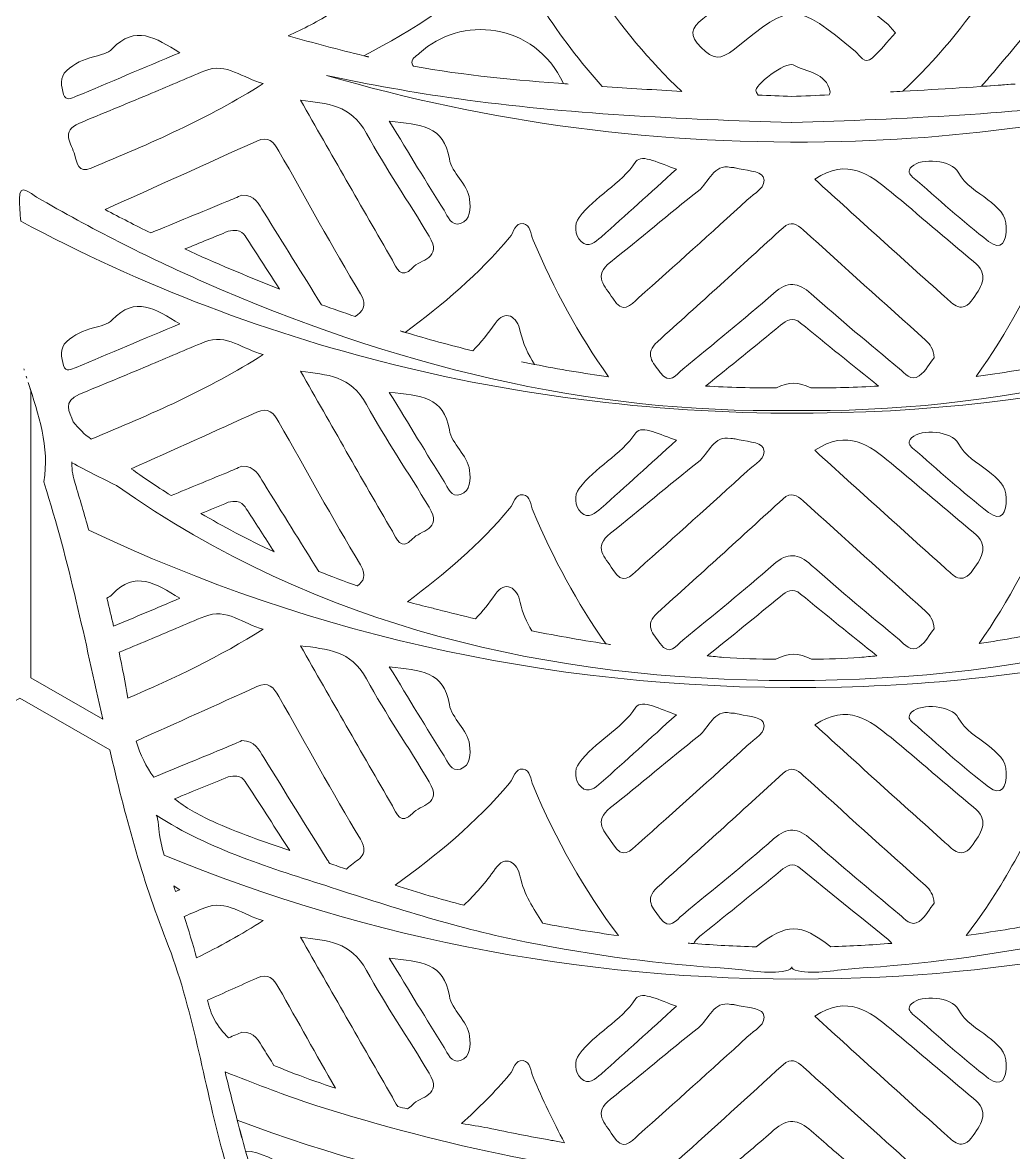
# Model space of a CAD drawing. Extents: x 40 to 2961, y -2960 to -39.
# Drawn here: x 1156 to 1600, y -2150 to -1644 of the extents above; entities that cross this region are included whole.
import ezdxf

# ---------------------------------------------------------------- set-up
doc = ezdxf.new("R2010")
doc.units = 0
doc.header["$MEASUREMENT"] = 0
doc.layers.add('Layer 1', color=7, linetype='Continuous')

msp = doc.modelspace()

# ---------------------------------------------------------------- linework, layer by layer
at = {"layer": 'Layer 1', "lineweight": 0}
for points, knots in [([(1691.41, -1659.12), (1672.91, -1649.42), (1656.51, -1636.5), (1640.24, -1623.32), (1637.11, -1620.81), (1635.85, -1617.1), (1633.66, -1614.01), (1629.51, -1608.24), (1623.9, -1609.02), (1622.54, -1615.2), (1617.87, -1636.18), (1603.4, -1651.07), (1590.64, -1666.44), (1588.87, -1668.57), (1587.1, -1670.63), (1585.26, -1672.69), (1590.32, -1672.37), (1595.35, -1672.01), (1600.41, -1671.66), (1583.68, -1672.92), (1566.96, -1673.98), (1550.2, -1674.88), (1550.2, -1674.88), (1550.17, -1674.91), (1550.17, -1674.91), (1548.33, -1675.01), (1546.46, -1675.11), (1544.6, -1675.2), (1546.46, -1675.11), (1548.33, -1675.01), (1550.2, -1674.88), (1579.98, -1646.72), (1602.08, -1612.46), (1617.23, -1573.38), (1619.84, -1566.67), (1622.96, -1567.9), (1625.77, -1572.35), (1637.5, -1591.04), (1655.16, -1603.51), (1671.78, -1617.07), (1688.35, -1630.61), (1706.23, -1641.53), (1725.21, -1650.2), (1714, -1653.36), (1702.75, -1656.45), (1691.41, -1659.12)], [0, 0, 0, 0, 1, 1, 1, 2, 2, 2, 3, 3, 3, 4, 4, 4, 5, 5, 5, 6, 6, 6, 7, 7, 7, 8, 8, 8, 9, 9, 9, 10, 10, 10, 11, 11, 11, 12, 12, 12, 13, 13, 13, 14, 14, 14, 15, 15, 15, 15]), ([(1295.15, -1639.47), (1324.09, -1620.94), (1351.9, -1601.44), (1374.26, -1575.05), (1376.16, -1572.8), (1376.68, -1568.38), (1380.25, -1568.83), (1383.57, -1569.28), (1383.64, -1573.44), (1384.8, -1576.18), (1400.59, -1613.85), (1422.11, -1647.46), (1451.21, -1674.95), (1439.35, -1674.3), (1427.49, -1673.56), (1415.63, -1672.72), (1405.87, -1661.83), (1396.94, -1650.17), (1388.99, -1637.63), (1384.89, -1631.19), (1380.64, -1624.87), (1379.03, -1617.04), (1377.64, -1610.4), (1372.29, -1606.92), (1367.81, -1613.46), (1352.93, -1635.18), (1331.08, -1647.27), (1309.07, -1659), (1309.81, -1659.19), (1310.55, -1659.38), (1311.29, -1659.54), (1310.52, -1659.38), (1309.78, -1659.22), (1309.01, -1659.03), (1309.04, -1659.03), (1309.04, -1659), (1309.07, -1659), (1297.7, -1656.29), (1286.38, -1653.23), (1275.14, -1650.07), (1281.97, -1647.01), (1288.67, -1643.59), (1295.15, -1639.47)], [0, 0, 0, 0, 1, 1, 1, 2, 2, 2, 3, 3, 3, 4, 4, 4, 5, 5, 5, 6, 6, 6, 7, 7, 7, 8, 8, 8, 9, 9, 9, 10, 10, 10, 11, 11, 11, 12, 12, 12, 13, 13, 13, 14, 14, 14, 14]), ([(1474.8, -1656.03), (1468.51, -1661.12), (1465.32, -1660.67), (1459.88, -1655.26), (1454.4, -1649.81), (1455.37, -1646.69), (1460.65, -1642.5), (1472.35, -1633.25), (1483.89, -1623.77), (1495.45, -1614.33), (1498.29, -1612.01), (1500.77, -1610.27), (1504.41, -1613.3), (1517.14, -1623.81), (1530.06, -1634.02), (1542.85, -1644.43), (1544.24, -1645.56), (1545.3, -1647.1), (1546.82, -1648.78), (1543.15, -1652.81), (1540.12, -1656.8), (1536.44, -1660.03), (1532.9, -1663.12), (1531.06, -1658.87), (1528.97, -1657.16), (1501.9, -1634.92), (1501.29, -1634.63), (1474.8, -1656.03)], [0, 0, 0, 0, 1, 1, 1, 2, 2, 2, 3, 3, 3, 4, 4, 4, 5, 5, 5, 6, 6, 6, 7, 7, 7, 8, 8, 8, 9, 9, 9, 9]), ([(1400.49, -1671.66), (1377.32, -1669.92), (1354.12, -1667.82), (1331.24, -1663.7), (1331.11, -1663.51), (1330.92, -1663.35), (1330.82, -1663.09), (1329.66, -1660.19), (1332.4, -1659.38), (1334.01, -1657.87), (1351.99, -1640.98), (1385.51, -1643.59), (1398.33, -1671.47), (1399.07, -1671.53), (1399.78, -1671.6), (1400.49, -1671.66)], [0, 0, 0, 0, 1, 1, 1, 2, 2, 2, 3, 3, 3, 4, 4, 4, 5, 5, 5, 5]), ([(1176.15, -1665.6), (1179.56, -1662.51), (1183.65, -1660.61), (1188.2, -1659.45), (1191.13, -1658.67), (1194.68, -1657.93), (1196.54, -1655.9), (1206.7, -1644.98), (1215.94, -1650.94), (1226.74, -1657.67), (1210.37, -1664.54), (1195.35, -1670.82), (1180.37, -1677.17), (1178.24, -1678.07), (1175.7, -1679.49), (1174.76, -1676.3), (1173.76, -1672.75), (1172.73, -1668.69), (1176.15, -1665.6)], [0, 0, 0, 0, 1, 1, 1, 2, 2, 2, 3, 3, 3, 4, 4, 4, 5, 5, 5, 6, 6, 6, 6]), ([(1181.82, -1689.16), (1192.1, -1684.97), (1202.31, -1680.71), (1212.53, -1676.43), (1221, -1672.92), (1229.38, -1669.24), (1237.86, -1665.76), (1247.52, -1661.77), (1255.1, -1669.24), (1264.09, -1671.47), (1239.53, -1687.03), (1213.36, -1698.37), (1187.04, -1709.3), (1181.33, -1711.68), (1180.66, -1707.07), (1179.72, -1703.43), (1178.47, -1698.47), (1173.08, -1692.77), (1181.82, -1689.16)], [0, 0, 0, 0, 1, 1, 1, 2, 2, 2, 3, 3, 3, 4, 4, 4, 5, 5, 5, 6, 6, 6, 6]), ([(1517.14, -1676.53), (1511.57, -1676.78), (1506.02, -1677.01), (1500.45, -1677.23), (1495.42, -1677.04), (1490.39, -1676.85), (1485.4, -1676.59), (1485.08, -1676.11), (1484.76, -1675.62), (1484.47, -1675.08), (1483.18, -1672.4), (1497.77, -1661.35), (1501.09, -1663.12), (1507.05, -1666.34), (1515.88, -1666.41), (1517.59, -1675.11), (1517.69, -1675.49), (1517.49, -1675.98), (1517.14, -1676.53)], [0, 0, 0, 0, 1, 1, 1, 2, 2, 2, 3, 3, 3, 4, 4, 4, 5, 5, 5, 6, 6, 6, 6]), ([(1522.65, -1697.41), (1441.54, -1699.44), (1364.33, -1688.9), (1292.41, -1667.79), (1311.71, -1671.98), (1331.14, -1675.46), (1350.7, -1678.2), (1400.26, -1685.13), (1450.37, -1687.35), (1500.38, -1688.9), (1500.42, -1688.9), (1500.42, -1688.9), (1500.45, -1688.9), (1500.48, -1688.9), (1500.48, -1688.9), (1500.51, -1688.9), (1525.52, -1688.13), (1550.56, -1687.19), (1575.53, -1685.58), (1600.5, -1683.94), (1625.41, -1681.68), (1650.19, -1678.2), (1671.85, -1675.17), (1693.34, -1671.24), (1714.67, -1666.44), (1653.93, -1685), (1589.55, -1695.73), (1522.65, -1697.41)], [0, 0, 0, 0, 1, 1, 1, 2, 2, 2, 3, 3, 3, 4, 4, 4, 5, 5, 5, 6, 6, 6, 7, 7, 7, 8, 8, 8, 9, 9, 9, 9]), ([(1280.71, -1678.88), (1292.8, -1680.52), (1303.11, -1680.75), (1310.26, -1693.76), (1318.8, -1709.33), (1329.05, -1724.31), (1338.26, -1739.75), (1344.39, -1750.03), (1334.3, -1750), (1330.76, -1753.93), (1325.63, -1759.57), (1323.67, -1753.73), (1321.8, -1750.51), (1308.01, -1726.7), (1294.38, -1702.76), (1280.71, -1678.88)], [0, 0, 0, 0, 1, 1, 1, 2, 2, 2, 3, 3, 3, 4, 4, 4, 5, 5, 5, 5]), ([(1352.25, -1734.08), (1348.16, -1735.5), (1346.64, -1730.89), (1344.94, -1728.18), (1337.07, -1715.71), (1329.47, -1703.05), (1320.45, -1688.32), (1334.46, -1689.8), (1345.03, -1690.35), (1347.32, -1705.14), (1348.32, -1711.58), (1355.51, -1716.16), (1356.34, -1723.25), (1356.83, -1727.41), (1356.92, -1732.43), (1352.25, -1734.08)], [0, 0, 0, 0, 1, 1, 1, 2, 2, 2, 3, 3, 3, 4, 4, 4, 5, 5, 5, 5]), ([(1264.31, -1728.95), (1262.09, -1725.38), (1260.35, -1721.32), (1254.55, -1721.35), (1252.61, -1722.19), (1250.17, -1723.25), (1247.72, -1724.28), (1236.37, -1728.95), (1225.06, -1733.63), (1213.75, -1738.3), (1206.89, -1734.95), (1200.09, -1731.44), (1193.32, -1727.83), (1215.94, -1717.61), (1238.56, -1707.46), (1261.15, -1697.18), (1266.37, -1694.8), (1268.76, -1697.5), (1271.08, -1701.66), (1283.1, -1723.02), (1294.99, -1744.49), (1307.52, -1765.5), (1310.97, -1771.26), (1308.17, -1773.52), (1305.17, -1775.71), (1300.14, -1774), (1295.15, -1772.26), (1290.15, -1770.46), (1281.49, -1756.67), (1272.88, -1742.81), (1264.31, -1728.95)], [0, 0, 0, 0, 1, 1, 1, 2, 2, 2, 3, 3, 3, 4, 4, 4, 5, 5, 5, 6, 6, 6, 7, 7, 7, 8, 8, 8, 9, 9, 9, 10, 10, 10, 10]), ([(1448.89, -1709.75), (1437.06, -1720.45), (1426.2, -1730.37), (1415.18, -1740.14), (1412.67, -1742.36), (1409.38, -1745.23), (1406.19, -1742.1), (1403.26, -1739.23), (1403.1, -1734.3), (1405.29, -1731.4), (1412.38, -1721.83), (1423.79, -1716.74), (1430.78, -1706.4), (1433.29, -1702.66), (1441.83, -1707.49), (1448.89, -1709.75)], [0, 0, 0, 0, 1, 1, 1, 2, 2, 2, 3, 3, 3, 4, 4, 4, 5, 5, 5, 5]), ([(1419.4, -1751.32), (1432.68, -1740.94), (1445.44, -1729.82), (1458.72, -1719.42), (1463.52, -1715.61), (1465.49, -1707.33), (1473.15, -1708.97), (1474.41, -1709.1), (1474.83, -1709.07), (1475.18, -1709.17), (1479.5, -1710.39), (1486.27, -1710.42), (1487.59, -1713.13), (1489.78, -1717.61), (1483.66, -1720.64), (1480.5, -1723.54), (1464.45, -1738.33), (1448.15, -1752.86), (1431.84, -1767.4), (1428.27, -1770.62), (1424.82, -1774.97), (1420.37, -1767.56), (1416.99, -1761.98), (1411.28, -1757.7), (1419.4, -1751.32)], [0, 0, 0, 0, 1, 1, 1, 2, 2, 2, 3, 3, 3, 4, 4, 4, 5, 5, 5, 6, 6, 6, 7, 7, 7, 8, 8, 8, 8]), ([(1510.7, -1714.26), (1525.49, -1704.5), (1535.28, -1712.1), (1544.85, -1720), (1557.26, -1730.24), (1569.34, -1740.84), (1581.75, -1751.06), (1588.81, -1756.89), (1585.75, -1761.73), (1581.65, -1767.62), (1576.5, -1775), (1572.73, -1770.23), (1568.99, -1766.91), (1549.62, -1749.61), (1530.42, -1732.11), (1510.7, -1714.26)], [0, 0, 0, 0, 1, 1, 1, 2, 2, 2, 3, 3, 3, 4, 4, 4, 5, 5, 5, 5]), ([(1588.52, -1742.1), (1576.75, -1733.08), (1565.77, -1722.99), (1554.52, -1713.29), (1553.07, -1712.04), (1552.04, -1710.65), (1554.07, -1708.65), (1558.42, -1704.46), (1571.99, -1705.66), (1574.92, -1711.13), (1577.98, -1716.9), (1583.42, -1719.67), (1588.16, -1723.44), (1592.38, -1726.79), (1596.54, -1730.24), (1596.41, -1735.69), (1596.57, -1742.23), (1594.19, -1746.45), (1588.52, -1742.1)], [0, 0, 0, 0, 1, 1, 1, 2, 2, 2, 3, 3, 3, 4, 4, 4, 5, 5, 5, 6, 6, 6, 6]), ([(1522.65, -1818.73), (1387.25, -1822.08), (1262.6, -1790.57), (1155.56, -1732.98), (1155.3, -1729.66), (1155.1, -1726.38), (1154.98, -1723.09), (1154.69, -1715.26), (1160.32, -1720.93), (1162.68, -1722.25), (1186.88, -1736.33), (1211.82, -1749), (1237.47, -1760.28), (1321.35, -1797.17), (1408.48, -1819.37), (1500.45, -1817.7), (1592.42, -1819.37), (1679.55, -1797.17), (1763.43, -1760.28), (1789.08, -1749), (1814.02, -1736.33), (1838.22, -1722.25), (1840.57, -1720.93), (1846.21, -1715.26), (1845.92, -1723.09), (1845.79, -1726.41), (1845.6, -1729.76), (1845.34, -1733.08), (1749.41, -1785.02), (1639.95, -1815.8), (1522.65, -1818.73)], [0, 0, 0, 0, 1, 1, 1, 2, 2, 2, 3, 3, 3, 4, 4, 4, 5, 5, 5, 6, 6, 6, 7, 7, 7, 8, 8, 8, 9, 9, 9, 10, 10, 10, 10]), ([(1385.38, -1797.17), (1383.44, -1796.78), (1381.51, -1796.4), (1379.58, -1795.98), (1381.51, -1796.4), (1383.41, -1796.78), (1385.34, -1797.14), (1382.64, -1792.56), (1380.16, -1787.86), (1379.03, -1782.35), (1377.64, -1775.68), (1372.29, -1772.23), (1367.81, -1778.77), (1364.75, -1783.25), (1361.37, -1787.31), (1357.76, -1791.05), (1347.64, -1788.54), (1337.56, -1785.8), (1327.53, -1782.8), (1327.53, -1782.83), (1327.5, -1782.83), (1327.5, -1782.83), (1326.76, -1782.61), (1325.99, -1782.38), (1325.25, -1782.12), (1325.99, -1782.35), (1326.76, -1782.57), (1327.53, -1782.8), (1344.52, -1770.33), (1360.44, -1756.67), (1374.26, -1740.33), (1376.16, -1738.11), (1376.68, -1733.66), (1380.25, -1734.14), (1383.57, -1734.56), (1383.64, -1738.75), (1384.8, -1741.49), (1393.98, -1763.4), (1405.13, -1783.9), (1418.54, -1802.65), (1407.42, -1801.14), (1396.36, -1799.3), (1385.34, -1797.14), (1385.38, -1797.14), (1385.38, -1797.17), (1385.38, -1797.17)], [0, 0, 0, 0, 1, 1, 1, 2, 2, 2, 3, 3, 3, 4, 4, 4, 5, 5, 5, 6, 6, 6, 7, 7, 7, 8, 8, 8, 9, 9, 9, 10, 10, 10, 11, 11, 11, 12, 12, 12, 13, 13, 13, 14, 14, 14, 15, 15, 15, 15]), ([(1509.18, -1765.59), (1503.22, -1760.31), (1498.61, -1759.79), (1492.33, -1765.33), (1479.12, -1777), (1465.32, -1788.02), (1451.69, -1799.23), (1448.7, -1801.72), (1445.96, -1806.58), (1441.58, -1800.72), (1438.32, -1796.37), (1434.36, -1792.37), (1440.35, -1786.99), (1459.2, -1770.07), (1477.92, -1753.02), (1496.61, -1735.95), (1500.09, -1732.79), (1502.67, -1734.3), (1505.54, -1736.91), (1523.75, -1753.41), (1542.02, -1769.81), (1560.29, -1786.25), (1562.35, -1788.12), (1563.86, -1790.18), (1564.09, -1794.14), (1562.25, -1796.46), (1560.38, -1800.1), (1557.45, -1802.23), (1553.84, -1804.91), (1551.04, -1801.1), (1548.59, -1799.07), (1535.31, -1788.05), (1522.07, -1777.03), (1509.18, -1765.59)], [0, 0, 0, 0, 1, 1, 1, 2, 2, 2, 3, 3, 3, 4, 4, 4, 5, 5, 5, 6, 6, 6, 7, 7, 7, 8, 8, 8, 9, 9, 9, 10, 10, 10, 11, 11, 11, 11]), ([(1617.23, -1738.65), (1619.84, -1731.98), (1622.96, -1733.21), (1625.77, -1737.65), (1637.5, -1756.34), (1655.16, -1768.78), (1671.78, -1782.38), (1672.07, -1782.61), (1672.36, -1782.8), (1672.62, -1783.03), (1662.86, -1785.93), (1653.06, -1788.6), (1643.23, -1791.02), (1642.23, -1790.21), (1641.23, -1789.44), (1640.24, -1788.63), (1637.11, -1786.09), (1635.85, -1782.38), (1633.66, -1779.32), (1629.51, -1773.52), (1623.9, -1774.29), (1622.54, -1780.48), (1621.22, -1786.44), (1619.1, -1791.89), (1616.45, -1796.98), (1605.37, -1799.2), (1594.16, -1801.04), (1582.94, -1802.55), (1596.86, -1783.09), (1608.3, -1761.76), (1617.23, -1738.65)], [0, 0, 0, 0, 1, 1, 1, 2, 2, 2, 3, 3, 3, 4, 4, 4, 5, 5, 5, 6, 6, 6, 7, 7, 7, 8, 8, 8, 9, 9, 9, 10, 10, 10, 10]), ([(1271.34, -1763.4), (1270.95, -1763.27), (1270.59, -1763.14), (1270.21, -1762.98), (1256.29, -1757.5), (1242.53, -1751.7), (1228.99, -1745.48), (1235.79, -1742.71), (1242.33, -1740.04), (1248.36, -1737.53), (1254.68, -1736.11), (1255.58, -1739.1), (1256.96, -1741.23), (1261.77, -1748.61), (1266.57, -1756.02), (1271.34, -1763.4)], [0, 0, 0, 0, 1, 1, 1, 2, 2, 2, 3, 3, 3, 4, 4, 4, 5, 5, 5, 5]), ([(1180.37, -1798.46), (1178.24, -1799.36), (1175.7, -1800.81), (1174.76, -1797.62), (1173.76, -1794.08), (1172.73, -1790.02), (1176.15, -1786.92), (1179.56, -1783.8), (1183.65, -1781.9), (1188.2, -1780.74), (1191.13, -1780), (1194.68, -1779.26), (1196.54, -1777.23), (1206.7, -1766.3), (1215.94, -1772.26), (1226.74, -1779), (1210.37, -1785.86), (1195.35, -1792.14), (1180.37, -1798.46)], [0, 0, 0, 0, 1, 1, 1, 2, 2, 2, 3, 3, 3, 4, 4, 4, 5, 5, 5, 6, 6, 6, 6]), ([(1539.28, -1806.84), (1529.23, -1807.4), (1519.1, -1807.66), (1508.95, -1807.65), (1503.46, -1804.85), (1499.13, -1804.82), (1493.61, -1807.65), (1482.96, -1807.69), (1472.35, -1807.42), (1461.81, -1806.84), (1473.12, -1797.88), (1484.27, -1788.73), (1495.45, -1779.61), (1498.29, -1777.32), (1500.77, -1775.58), (1504.41, -1778.61), (1515.95, -1788.12), (1527.65, -1797.43), (1539.28, -1806.84)], [0, 0, 0, 0, 1, 1, 1, 2, 2, 2, 3, 3, 3, 4, 4, 4, 5, 5, 5, 6, 6, 6, 6]), ([(1187.1, -1830.59), (1184.11, -1828.46), (1181.46, -1825.82), (1179.08, -1822.82), (1177.31, -1818.38), (1174.21, -1813.61), (1181.82, -1810.48), (1192.1, -1806.29), (1202.31, -1802.04), (1212.53, -1797.75), (1221, -1794.21), (1229.38, -1790.57), (1237.86, -1787.05), (1247.52, -1783.09), (1255.1, -1790.53), (1264.09, -1792.76), (1239.56, -1808.32), (1213.43, -1819.66), (1187.1, -1830.59)], [0, 0, 0, 0, 1, 1, 1, 2, 2, 2, 3, 3, 3, 4, 4, 4, 5, 5, 5, 6, 6, 6, 6]), ([(1157.14, -1799.71), (1157.08, -1799.51), (1157.02, -1799.3), (1156.96, -1799.1), (1157.02, -1799.3), (1157.08, -1799.51), (1157.14, -1799.71)], [0, 0, 0, 0, 1, 1, 1, 2, 2, 2, 2]), ([(1158.27, -1803.31), (1158.17, -1802.99), (1158.07, -1802.67), (1157.97, -1802.35), (1158.07, -1802.67), (1158.17, -1802.99), (1158.27, -1803.31)], [0, 0, 0, 0, 1, 1, 1, 2, 2, 2, 2]), ([(1338.26, -1861.07), (1344.39, -1871.35), (1334.3, -1871.29), (1330.76, -1875.22), (1325.63, -1880.86), (1323.67, -1875.06), (1321.8, -1871.83), (1308.01, -1848.02), (1294.38, -1824.08), (1280.71, -1800.17), (1292.8, -1801.81), (1303.11, -1802.04), (1310.26, -1815.09), (1318.8, -1830.65), (1329.05, -1845.6), (1338.26, -1861.07)], [0, 0, 0, 0, 1, 1, 1, 2, 2, 2, 3, 3, 3, 4, 4, 4, 5, 5, 5, 5]), ([(1158.88, -1805.21), (1163.54, -1819.61), (1168.53, -1833.94), (1165.96, -1849.7), (1165.9, -1850.02), (1166.09, -1850.37), (1166.19, -1850.73), (1177.16, -1885.19), (1184.36, -1920.64), (1192.29, -1955.93), (1192.29, -1955.93), (1192.29, -1955.92), (1192.28, -1955.91), (1192.28, -1955.91), (1160.09, -1937.32), (1160.09, -1937.32), (1160.09, -1937.32), (1160.09, -1808.93), (1160.09, -1808.93), (1159.69, -1807.69), (1159.28, -1806.45), (1158.88, -1805.21)], [0, 0, 0, 0, 1, 1, 1, 2, 2, 2, 3, 3, 3, 4, 4, 4, 5, 5, 5, 6, 6, 6, 7, 7, 7, 7]), ([(1352.25, -1855.37), (1348.16, -1856.82), (1346.64, -1852.21), (1344.94, -1849.5), (1337.07, -1837), (1329.47, -1824.37), (1320.45, -1809.64), (1334.46, -1811.12), (1345.03, -1811.64), (1347.32, -1826.46), (1348.32, -1832.91), (1355.51, -1837.48), (1356.34, -1844.57), (1356.83, -1848.73), (1356.92, -1853.76), (1352.25, -1855.37)], [0, 0, 0, 0, 1, 1, 1, 2, 2, 2, 3, 3, 3, 4, 4, 4, 5, 5, 5, 5]), ([(1307.52, -1886.82), (1310.59, -1891.88), (1308.72, -1894.26), (1306.17, -1896.26), (1306.17, -1896.26), (1306.14, -1896.26), (1306.14, -1896.26), (1300.21, -1894.2), (1294.47, -1892.01), (1288.9, -1889.75), (1280.65, -1876.6), (1272.46, -1863.46), (1264.31, -1850.28), (1262.09, -1846.7), (1260.35, -1842.64), (1254.55, -1842.67), (1252.61, -1843.51), (1250.17, -1844.57), (1247.72, -1845.6), (1239.43, -1849.02), (1231.15, -1852.4), (1222.9, -1855.82), (1215.91, -1851.44), (1209.92, -1847.34), (1205.02, -1843.86), (1223.74, -1835.42), (1242.46, -1827.01), (1261.15, -1818.5), (1266.37, -1816.12), (1268.76, -1818.83), (1271.08, -1822.98), (1283.1, -1844.35), (1294.99, -1865.78), (1307.52, -1886.82)], [0, 0, 0, 0, 1, 1, 1, 2, 2, 2, 3, 3, 3, 4, 4, 4, 5, 5, 5, 6, 6, 6, 7, 7, 7, 8, 8, 8, 9, 9, 9, 10, 10, 10, 11, 11, 11, 11]), ([(1415.18, -1861.46), (1412.67, -1863.65), (1409.38, -1866.55), (1406.19, -1863.39), (1403.26, -1860.56), (1403.1, -1855.63), (1405.29, -1852.69), (1412.38, -1843.16), (1423.79, -1838.03), (1430.78, -1827.72), (1433.29, -1823.98), (1441.83, -1828.82), (1448.89, -1831.07), (1437.06, -1841.77), (1426.2, -1851.69), (1415.18, -1861.46)], [0, 0, 0, 0, 1, 1, 1, 2, 2, 2, 3, 3, 3, 4, 4, 4, 5, 5, 5, 5]), ([(1480.5, -1844.86), (1464.45, -1859.65), (1448.15, -1874.19), (1431.84, -1888.72), (1428.27, -1891.91), (1424.82, -1896.29), (1420.37, -1888.88), (1416.99, -1883.27), (1411.28, -1879.02), (1419.4, -1872.64), (1432.68, -1862.23), (1445.44, -1851.15), (1458.72, -1840.71), (1463.52, -1836.94), (1465.49, -1828.65), (1473.15, -1830.3), (1474.41, -1830.39), (1474.83, -1830.36), (1475.18, -1830.49), (1479.5, -1831.68), (1486.27, -1831.72), (1487.59, -1834.42), (1489.78, -1838.9), (1483.66, -1841.93), (1480.5, -1844.86)], [0, 0, 0, 0, 1, 1, 1, 2, 2, 2, 3, 3, 3, 4, 4, 4, 5, 5, 5, 6, 6, 6, 7, 7, 7, 8, 8, 8, 8]), ([(1581.75, -1872.38), (1588.81, -1878.18), (1585.75, -1883.05), (1581.65, -1888.95), (1576.5, -1896.33), (1572.73, -1891.56), (1568.99, -1888.2), (1549.62, -1870.9), (1530.42, -1853.43), (1510.7, -1835.58), (1525.49, -1825.82), (1535.28, -1833.39), (1544.85, -1841.32), (1557.26, -1851.57), (1569.34, -1862.17), (1581.75, -1872.38)], [0, 0, 0, 0, 1, 1, 1, 2, 2, 2, 3, 3, 3, 4, 4, 4, 5, 5, 5, 5]), ([(1588.52, -1863.42), (1576.75, -1854.37), (1565.77, -1844.32), (1554.52, -1834.58), (1553.07, -1833.33), (1552.04, -1831.94), (1554.07, -1829.98), (1558.42, -1825.79), (1571.99, -1826.98), (1574.92, -1832.42), (1577.98, -1838.19), (1583.42, -1841), (1588.16, -1844.77), (1592.38, -1848.12), (1596.54, -1851.53), (1596.41, -1857.01), (1596.57, -1863.52), (1594.19, -1867.74), (1588.52, -1863.42)], [0, 0, 0, 0, 1, 1, 1, 2, 2, 2, 3, 3, 3, 4, 4, 4, 5, 5, 5, 6, 6, 6, 6]), ([(1820.98, -1850.47), (1818.85, -1857.46), (1816.79, -1864.49), (1814.79, -1871.51), (1770.61, -1892.75), (1723.82, -1909.6), (1674.97, -1921.46), (1626.09, -1933.35), (1575.14, -1940.25), (1522.65, -1941.53), (1399.91, -1944.6), (1286, -1918.95), (1186.04, -1871.25), (1184.04, -1864.29), (1182.01, -1857.37), (1179.92, -1850.47), (1179.05, -1847.63), (1178.34, -1844.73), (1178.5, -1841.19), (1178.5, -1841.19), (1178.47, -1841.19), (1178.47, -1841.19), (1178.47, -1841.06), (1178.5, -1840.9), (1178.5, -1840.74), (1178.5, -1840.9), (1178.47, -1841.06), (1178.5, -1841.19), (1185.04, -1844.67), (1191.68, -1848.05), (1198.35, -1851.28), (1288.77, -1915.11), (1392.27, -1938.54), (1500.45, -1938.6), (1608.82, -1938.54), (1712.48, -1915.05), (1802.97, -1850.95), (1809.54, -1847.76), (1815.98, -1844.44), (1822.4, -1841.09), (1822.37, -1840.8), (1822.37, -1840.48), (1822.33, -1840.13), (1822.4, -1840.45), (1822.43, -1840.74), (1822.43, -1841.06), (1822.43, -1841.06), (1822.4, -1841.06), (1822.4, -1841.09), (1822.59, -1844.67), (1821.85, -1847.6), (1820.98, -1850.47)], [0, 0, 0, 0, 1, 1, 1, 2, 2, 2, 3, 3, 3, 4, 4, 4, 5, 5, 5, 6, 6, 6, 7, 7, 7, 8, 8, 8, 9, 9, 9, 10, 10, 10, 11, 11, 11, 12, 12, 12, 13, 13, 13, 14, 14, 14, 15, 15, 15, 16, 16, 16, 17, 17, 17, 17]), ([(1417.25, -1922.14), (1417.99, -1922.27), (1418.7, -1922.39), (1419.44, -1922.49), (1407.61, -1920.75), (1395.85, -1918.69), (1384.15, -1916.4), (1381.93, -1912.44), (1380, -1908.34), (1379.03, -1903.64), (1377.64, -1897), (1372.29, -1893.52), (1367.81, -1900.06), (1365.11, -1904.03), (1362.18, -1907.6), (1359.05, -1910.99), (1353.38, -1909.67), (1347.74, -1908.28), (1342.13, -1906.8), (1341.2, -1906.57), (1340.26, -1906.35), (1339.33, -1906.12), (1335.69, -1905.25), (1332.11, -1904.32), (1328.6, -1903.32), (1345.16, -1891.07), (1360.73, -1877.64), (1374.26, -1861.65), (1376.16, -1859.4), (1376.68, -1854.98), (1380.25, -1855.43), (1383.57, -1855.88), (1383.64, -1860.04), (1384.8, -1862.78), (1393.69, -1883.98), (1404.42, -1903.87), (1417.25, -1922.14)], [0, 0, 0, 0, 1, 1, 1, 2, 2, 2, 3, 3, 3, 4, 4, 4, 5, 5, 5, 6, 6, 6, 7, 7, 7, 8, 8, 8, 9, 9, 9, 10, 10, 10, 11, 11, 11, 12, 12, 12, 12]), ([(1560.29, -1907.54), (1562.35, -1909.41), (1563.86, -1911.5), (1564.09, -1915.47), (1562.25, -1917.79), (1560.38, -1921.39), (1557.45, -1923.55), (1553.84, -1926.2), (1551.04, -1922.43), (1548.59, -1920.4), (1535.31, -1909.38), (1522.07, -1898.35), (1509.18, -1886.92), (1503.22, -1881.63), (1498.61, -1881.12), (1492.33, -1886.63), (1479.12, -1898.32), (1465.32, -1909.31), (1451.69, -1920.56), (1448.7, -1923.04), (1445.96, -1927.9), (1441.58, -1922.04), (1438.32, -1917.66), (1434.36, -1913.69), (1440.35, -1908.31), (1459.2, -1891.39), (1477.92, -1874.32), (1496.61, -1857.27), (1500.09, -1854.11), (1502.67, -1855.63), (1505.54, -1858.24), (1523.75, -1874.7), (1542.02, -1891.14), (1560.29, -1907.54)], [0, 0, 0, 0, 1, 1, 1, 2, 2, 2, 3, 3, 3, 4, 4, 4, 5, 5, 5, 6, 6, 6, 7, 7, 7, 8, 8, 8, 9, 9, 9, 10, 10, 10, 11, 11, 11, 11]), ([(1671.56, -1903.51), (1668.27, -1904.41), (1664.95, -1905.28), (1661.57, -1906.12), (1660.63, -1906.35), (1659.7, -1906.57), (1658.76, -1906.8), (1653.06, -1908.28), (1647.36, -1909.7), (1641.62, -1911.02), (1641.14, -1910.66), (1640.69, -1910.31), (1640.24, -1909.92), (1637.11, -1907.41), (1635.85, -1903.7), (1633.66, -1900.61), (1629.51, -1894.84), (1623.9, -1895.62), (1622.54, -1901.8), (1621.38, -1906.96), (1619.64, -1911.73), (1617.49, -1916.24), (1606.47, -1918.43), (1595.38, -1920.36), (1584.23, -1922.04), (1597.6, -1903.09), (1608.59, -1882.31), (1617.23, -1859.98), (1619.84, -1853.27), (1622.96, -1854.5), (1625.77, -1858.98), (1637.43, -1877.57), (1655.03, -1890.01), (1671.56, -1903.51)], [0, 0, 0, 0, 1, 1, 1, 2, 2, 2, 3, 3, 3, 4, 4, 4, 5, 5, 5, 6, 6, 6, 7, 7, 7, 8, 8, 8, 9, 9, 9, 10, 10, 10, 11, 11, 11, 11]), ([(1268.95, -1881.05), (1256.84, -1875.38), (1245.85, -1869.48), (1236.15, -1863.88), (1240.37, -1862.14), (1244.46, -1860.46), (1248.36, -1858.85), (1254.68, -1857.43), (1255.58, -1860.43), (1256.96, -1862.55), (1260.99, -1868.71), (1264.96, -1874.86), (1268.95, -1881.05)], [0, 0, 0, 0, 1, 1, 1, 2, 2, 2, 3, 3, 3, 4, 4, 4, 4]), ([(1197.09, -1914.27), (1196.16, -1910.05), (1195.16, -1905.86), (1194.13, -1901.67), (1195.06, -1901.22), (1195.9, -1900.74), (1196.54, -1900.06), (1206.7, -1889.14), (1215.94, -1895.1), (1226.74, -1901.8), (1216.43, -1906.15), (1206.66, -1910.25), (1197.09, -1914.27)], [0, 0, 0, 0, 1, 1, 1, 2, 2, 2, 3, 3, 3, 4, 4, 4, 4]), ([(1538.5, -1927.55), (1535.96, -1927.78), (1533.45, -1928.03), (1530.9, -1928.23), (1523.65, -1928.74), (1516.46, -1929), (1509.25, -1929.1), (1503.51, -1926.1), (1499.1, -1926.1), (1493.33, -1929.1), (1485.56, -1929.03), (1477.79, -1928.77), (1470, -1928.23), (1467.52, -1928.03), (1465.07, -1927.81), (1462.59, -1927.55), (1473.64, -1918.79), (1484.53, -1909.86), (1495.45, -1900.93), (1498.29, -1898.65), (1500.77, -1896.87), (1504.41, -1899.9), (1515.72, -1909.21), (1527.13, -1918.33), (1538.5, -1927.55)], [0, 0, 0, 0, 1, 1, 1, 2, 2, 2, 3, 3, 3, 4, 4, 4, 5, 5, 5, 6, 6, 6, 7, 7, 7, 8, 8, 8, 8]), ([(1199.64, -1925.94), (1203.92, -1924.13), (1208.24, -1922.39), (1212.53, -1920.59), (1221, -1917.04), (1229.38, -1913.37), (1237.86, -1909.89), (1247.52, -1905.93), (1255.1, -1913.37), (1264.09, -1915.59), (1244.65, -1927.9), (1224.26, -1937.57), (1203.54, -1946.47), (1202.34, -1939.57), (1201.02, -1932.74), (1199.61, -1925.91), (1199.61, -1925.91), (1199.64, -1925.91), (1199.64, -1925.94)], [0, 0, 0, 0, 1, 1, 1, 2, 2, 2, 3, 3, 3, 4, 4, 4, 5, 5, 5, 6, 6, 6, 6]), ([(1338.26, -1983.91), (1344.39, -1994.19), (1334.3, -1994.12), (1330.76, -1998.06), (1325.63, -2003.7), (1323.67, -1997.86), (1321.8, -1994.67), (1308.01, -1970.83), (1294.38, -1946.92), (1280.71, -1923.01), (1292.8, -1924.65), (1303.11, -1924.88), (1310.26, -1937.89), (1318.8, -1953.49), (1329.05, -1968.44), (1338.26, -1983.91)], [0, 0, 0, 0, 1, 1, 1, 2, 2, 2, 3, 3, 3, 4, 4, 4, 5, 5, 5, 5]), ([(1352.25, -1978.21), (1348.16, -1979.62), (1346.64, -1975.05), (1344.94, -1972.34), (1337.07, -1959.84), (1329.47, -1947.21), (1320.45, -1932.45), (1334.46, -1933.96), (1345.03, -1934.48), (1347.32, -1949.3), (1348.32, -1955.71), (1355.51, -1960.29), (1356.34, -1967.41), (1356.83, -1971.57), (1356.92, -1976.56), (1352.25, -1978.21)], [0, 0, 0, 0, 1, 1, 1, 2, 2, 2, 3, 3, 3, 4, 4, 4, 5, 5, 5, 5]), ([(1261.15, -1941.31), (1266.37, -1938.96), (1268.76, -1941.63), (1271.08, -1945.79), (1283.1, -1967.15), (1294.99, -1988.61), (1307.52, -2009.66), (1312.13, -2017.39), (1305.53, -2018.84), (1302.21, -2022.19), (1301.88, -2022.48), (1301.63, -2022.74), (1301.34, -2022.96), (1298.82, -2022.16), (1296.31, -2021.35), (1293.8, -2020.52), (1293.47, -2020), (1293.15, -2019.45), (1292.83, -2018.94), (1283.26, -2003.7), (1273.78, -1988.39), (1264.31, -1973.11), (1262.09, -1969.54), (1260.35, -1965.48), (1254.55, -1965.51), (1252.61, -1966.32), (1250.17, -1967.41), (1247.72, -1968.41), (1236.82, -1972.92), (1225.93, -1977.4), (1215.07, -1981.88), (1211.69, -1977.27), (1209.08, -1971.92), (1207.24, -1965.67), (1225.22, -1957.58), (1243.2, -1949.49), (1261.15, -1941.31)], [0, 0, 0, 0, 1, 1, 1, 2, 2, 2, 3, 3, 3, 4, 4, 4, 5, 5, 5, 6, 6, 6, 7, 7, 7, 8, 8, 8, 9, 9, 9, 10, 10, 10, 11, 11, 11, 12, 12, 12, 12]), ([(1022.05, -2050.96), (1023.62, -2040.84), (1025.23, -2030.69), (1026.88, -2020.53), (1026.88, -2020.53), (1155.22, -1946.43), (1155.22, -1946.43), (1155.22, -1946.43), (1195.42, -1969.64), (1195.42, -1969.64), (1195.42, -1969.64), (1195.42, -1969.64), (1195.42, -1969.63), (1202.12, -1998.42), (1209.71, -2027), (1220.65, -2054.74), (1232.6, -2085.06), (1237.37, -2118.19), (1245.91, -2149.86), (1249.92, -2164.78), (1254.44, -2179.49), (1259.99, -2193.71), (1259.99, -2193.71), (1259.99, -2193.71), (1259.99, -2193.71), (1259.99, -2193.71), (1155.15, -2254.24), (1155.15, -2254.24), (1155.15, -2254.24), (1088.57, -2215.79), (1088.57, -2215.79), (1088.57, -2215.79), (1022.05, -2177.39), (1022.05, -2177.39), (1022.05, -2177.39), (1022.05, -2050.96), (1022.05, -2050.96)], [0, 0, 0, 0, 1, 1, 1, 2, 2, 2, 3, 3, 3, 4, 4, 4, 5, 5, 5, 6, 6, 6, 7, 7, 7, 8, 8, 8, 9, 9, 9, 10, 10, 10, 11, 11, 11, 12, 12, 12, 12]), ([(1415.18, -1984.3), (1412.67, -1986.49), (1409.38, -1989.39), (1406.19, -1986.23), (1403.26, -1983.36), (1403.1, -1978.46), (1405.29, -1975.53), (1412.38, -1965.99), (1423.79, -1960.87), (1430.78, -1950.53), (1433.29, -1946.82), (1441.83, -1951.62), (1448.89, -1953.91), (1437.06, -1964.58), (1426.2, -1974.53), (1415.18, -1984.3)], [0, 0, 0, 0, 1, 1, 1, 2, 2, 2, 3, 3, 3, 4, 4, 4, 5, 5, 5, 5]), ([(1480.5, -1967.7), (1464.45, -1982.49), (1448.15, -1997.02), (1431.84, -2011.56), (1428.27, -2014.75), (1424.82, -2019.13), (1420.37, -2011.72), (1416.99, -2006.11), (1411.28, -2001.86), (1419.4, -1995.48), (1432.68, -1985.07), (1445.44, -1973.98), (1458.72, -1963.54), (1463.52, -1959.77), (1465.49, -1951.49), (1473.15, -1953.14), (1474.41, -1953.23), (1474.83, -1953.2), (1475.18, -1953.3), (1479.5, -1954.52), (1486.27, -1954.55), (1487.59, -1957.26), (1489.78, -1961.74), (1483.66, -1964.77), (1480.5, -1967.7)], [0, 0, 0, 0, 1, 1, 1, 2, 2, 2, 3, 3, 3, 4, 4, 4, 5, 5, 5, 6, 6, 6, 7, 7, 7, 8, 8, 8, 8]), ([(1581.75, -1995.22), (1588.81, -2001.02), (1585.75, -2005.89), (1581.65, -2011.78), (1576.5, -2019.16), (1572.73, -2014.39), (1568.99, -2011.04), (1549.62, -1993.74), (1530.42, -1976.27), (1510.7, -1958.39), (1525.49, -1948.66), (1535.28, -1956.23), (1544.85, -1964.16), (1557.26, -1974.37), (1569.34, -1985.01), (1581.75, -1995.22)], [0, 0, 0, 0, 1, 1, 1, 2, 2, 2, 3, 3, 3, 4, 4, 4, 5, 5, 5, 5]), ([(1588.52, -1986.23), (1576.75, -1977.21), (1565.77, -1967.12), (1554.52, -1957.42), (1553.07, -1956.16), (1552.04, -1954.78), (1554.07, -1952.81), (1558.42, -1948.59), (1571.99, -1949.82), (1574.92, -1955.26), (1577.98, -1961.03), (1583.42, -1963.83), (1588.16, -1967.57), (1592.38, -1970.96), (1596.54, -1974.37), (1596.41, -1979.85), (1596.57, -1986.36), (1594.19, -1990.58), (1588.52, -1986.23)], [0, 0, 0, 0, 1, 1, 1, 2, 2, 2, 3, 3, 3, 4, 4, 4, 5, 5, 5, 6, 6, 6, 6]), ([(1671.78, -2026.51), (1673.46, -2027.9), (1675.13, -2029.22), (1676.84, -2030.51), (1667.27, -2033.6), (1657.6, -2036.4), (1647.94, -2038.95), (1645.36, -2036.89), (1642.81, -2034.82), (1640.24, -2032.76), (1637.11, -2030.25), (1635.85, -2026.54), (1633.66, -2023.45), (1629.51, -2017.68), (1623.9, -2018.45), (1622.54, -2024.64), (1620.71, -2032.89), (1617.32, -2040.17), (1613.17, -2046.94), (1601.7, -2049.23), (1590.13, -2051.13), (1578.53, -2052.71), (1594.51, -2031.67), (1607.37, -2008.27), (1617.23, -1982.81), (1619.84, -1976.11), (1622.96, -1977.34), (1625.77, -1981.78), (1637.5, -2000.47), (1655.16, -2012.94), (1671.78, -2026.51)], [0, 0, 0, 0, 1, 1, 1, 2, 2, 2, 3, 3, 3, 4, 4, 4, 5, 5, 5, 6, 6, 6, 7, 7, 7, 8, 8, 8, 9, 9, 9, 10, 10, 10, 10]), ([(1275.98, -2014.72), (1264.28, -2010.82), (1252.68, -2006.66), (1241.37, -2001.57), (1234.89, -1998.67), (1229.25, -1995.41), (1224.42, -1991.55), (1232.83, -1988.03), (1240.95, -1984.75), (1248.36, -1981.69), (1254.68, -1980.27), (1255.58, -1983.27), (1256.96, -1985.39), (1263.34, -1995.16), (1269.66, -2004.95), (1275.98, -2014.72)], [0, 0, 0, 0, 1, 1, 1, 2, 2, 2, 3, 3, 3, 4, 4, 4, 5, 5, 5, 5]), ([(1422.95, -2052.77), (1411.61, -2051.26), (1400.33, -2049.42), (1389.08, -2047.23), (1389.05, -2047.17), (1389.02, -2047.13), (1388.99, -2047.07), (1384.89, -2040.62), (1380.64, -2034.31), (1379.03, -2026.48), (1377.64, -2019.81), (1372.29, -2016.36), (1367.81, -2022.9), (1363.63, -2029.02), (1358.89, -2034.37), (1353.73, -2039.14), (1343.42, -2036.47), (1333.17, -2033.47), (1322.99, -2030.18), (1341.68, -2016.84), (1359.21, -2002.24), (1374.26, -1984.49), (1376.16, -1982.23), (1376.68, -1977.82), (1380.25, -1978.27), (1383.57, -1978.72), (1383.64, -1982.88), (1384.8, -1985.62), (1394.98, -2009.88), (1407.55, -2032.44), (1422.95, -2052.77)], [0, 0, 0, 0, 1, 1, 1, 2, 2, 2, 3, 3, 3, 4, 4, 4, 5, 5, 5, 6, 6, 6, 7, 7, 7, 8, 8, 8, 9, 9, 9, 10, 10, 10, 10]), ([(1560.29, -2030.38), (1562.35, -2032.25), (1563.86, -2034.34), (1564.09, -2038.27), (1562.25, -2040.62), (1560.38, -2044.23), (1557.45, -2046.39), (1553.84, -2049.03), (1551.04, -2045.26), (1548.59, -2043.23), (1535.31, -2032.21), (1522.07, -2021.19), (1509.18, -2009.75), (1503.22, -2004.47), (1498.61, -2003.95), (1492.33, -2009.46), (1479.12, -2021.13), (1465.32, -2032.15), (1451.69, -2043.39), (1448.7, -2045.84), (1445.96, -2050.74), (1441.58, -2044.88), (1438.32, -2040.5), (1434.36, -2036.5), (1440.35, -2031.12), (1459.2, -2014.2), (1477.92, -1997.15), (1496.61, -1980.11), (1500.09, -1976.92), (1502.67, -1978.46), (1505.54, -1981.04), (1523.75, -1997.54), (1542.02, -2013.97), (1560.29, -2030.38)], [0, 0, 0, 0, 1, 1, 1, 2, 2, 2, 3, 3, 3, 4, 4, 4, 5, 5, 5, 6, 6, 6, 7, 7, 7, 8, 8, 8, 9, 9, 9, 10, 10, 10, 11, 11, 11, 11]), ([(1522.65, -2071.95), (1413.48, -2074.68), (1311.29, -2054.67), (1219.68, -2016.68), (1218.97, -2013.94), (1218.3, -2011.2), (1217.75, -2008.43), (1217.49, -2007.05), (1217.14, -1999.47), (1216.23, -1998.89), (1240.21, -2014.39), (1267.6, -2022.55), (1294.51, -2031.21), (1323.51, -2040.59), (1351.9, -2049.71), (1381.83, -2055.67), (1411.64, -2061.63), (1441.87, -2065.57), (1472.19, -2067.47), (1479.76, -2067.92), (1490.23, -2070.24), (1497.61, -2068.56), (1499.71, -2068.08), (1500.29, -2067.72), (1500.45, -2066.76), (1500.61, -2067.72), (1501.19, -2068.08), (1503.28, -2068.56), (1510.66, -2070.24), (1521.14, -2067.92), (1528.71, -2067.47), (1559.03, -2065.57), (1589.26, -2061.63), (1619.06, -2055.67), (1649, -2049.71), (1677.39, -2040.59), (1706.39, -2031.21), (1733.3, -2022.55), (1760.69, -2014.39), (1784.66, -1998.89), (1783.76, -1999.47), (1783.41, -2007.05), (1783.15, -2008.43), (1782.57, -2011.33), (1781.86, -2014.2), (1781.12, -2017.04), (1701.59, -2050.29), (1614.52, -2069.66), (1522.65, -2071.95)], [0, 0, 0, 0, 1, 1, 1, 2, 2, 2, 3, 3, 3, 4, 4, 4, 5, 5, 5, 6, 6, 6, 7, 7, 7, 8, 8, 8, 9, 9, 9, 10, 10, 10, 11, 11, 11, 12, 12, 12, 13, 13, 13, 14, 14, 14, 15, 15, 15, 16, 16, 16, 16]), ([(1545.14, -2056.22), (1536.09, -2056.93), (1527, -2057.41), (1517.91, -2057.7), (1503.9, -2047), (1498.71, -2047.04), (1484.53, -2057.77), (1475.22, -2057.51), (1465.94, -2057.03), (1456.69, -2056.28), (1456.69, -2056.28), (1456.69, -2056.32), (1456.69, -2056.32), (1455.85, -2056.25), (1454.98, -2056.19), (1454.14, -2056.09), (1454.98, -2056.19), (1455.82, -2056.25), (1456.69, -2056.28), (1457.36, -2054.83), (1458.69, -2053.48), (1460.65, -2051.93), (1472.35, -2042.69), (1483.89, -2033.21), (1495.45, -2023.77), (1498.29, -2021.45), (1500.77, -2019.71), (1504.41, -2022.74), (1517.14, -2033.21), (1530.06, -2043.46), (1542.85, -2053.87), (1543.66, -2054.51), (1544.37, -2055.35), (1545.14, -2056.22)], [0, 0, 0, 0, 1, 1, 1, 2, 2, 2, 3, 3, 3, 4, 4, 4, 5, 5, 5, 6, 6, 6, 7, 7, 7, 8, 8, 8, 9, 9, 9, 10, 10, 10, 11, 11, 11, 11]), ([(1226.74, -2032.25), (1226.09, -2032.5), (1225.48, -2032.76), (1224.87, -2033.02), (1224.58, -2032.21), (1224.29, -2031.38), (1224, -2030.54), (1224.9, -2031.09), (1225.8, -2031.67), (1226.74, -2032.25)], [0, 0, 0, 0, 1, 1, 1, 2, 2, 2, 3, 3, 3, 3]), ([(1234.25, -2062.73), (1232.54, -2056.51), (1230.7, -2050.29), (1228.67, -2044.17), (1231.73, -2042.88), (1234.79, -2041.56), (1237.86, -2040.3), (1247.52, -2036.34), (1255.1, -2043.78), (1264.09, -2046.01), (1254.35, -2052.16), (1244.4, -2057.67), (1234.25, -2062.73)], [0, 0, 0, 0, 1, 1, 1, 2, 2, 2, 3, 3, 3, 4, 4, 4, 4]), ([(1338.26, -2114.32), (1344.39, -2124.6), (1334.3, -2124.54), (1330.76, -2128.47), (1329.92, -2129.37), (1329.21, -2129.95), (1328.53, -2130.33), (1327.08, -2129.95), (1325.67, -2129.56), (1324.22, -2129.18), (1323.25, -2127.98), (1322.51, -2126.34), (1321.8, -2125.08), (1308.01, -2101.24), (1294.38, -2077.33), (1280.71, -2053.42), (1292.8, -2055.06), (1303.11, -2055.29), (1310.26, -2068.3), (1318.8, -2083.9), (1329.05, -2098.85), (1338.26, -2114.32)], [0, 0, 0, 0, 1, 1, 1, 2, 2, 2, 3, 3, 3, 4, 4, 4, 5, 5, 5, 6, 6, 6, 7, 7, 7, 7]), ([(1352.25, -2108.62), (1348.16, -2110.03), (1346.64, -2105.46), (1344.94, -2102.75), (1337.07, -2090.25), (1329.47, -2077.62), (1320.45, -2062.89), (1334.46, -2064.37), (1345.03, -2064.89), (1347.32, -2079.71), (1348.32, -2086.12), (1355.51, -2090.73), (1356.34, -2097.82), (1356.83, -2101.98), (1356.92, -2106.97), (1352.25, -2108.62)], [0, 0, 0, 0, 1, 1, 1, 2, 2, 2, 3, 3, 3, 4, 4, 4, 5, 5, 5, 5]), ([(1261.15, -2071.75), (1266.37, -2069.37), (1268.76, -2072.07), (1271.08, -2076.2), (1279.46, -2091.15), (1287.8, -2106.1), (1296.34, -2120.96), (1290.19, -2118.99), (1284.1, -2116.87), (1278.1, -2114.55), (1275.14, -2113.42), (1272.01, -2112.16), (1268.82, -2110.81), (1267.34, -2108.36), (1265.79, -2105.94), (1264.31, -2103.52), (1262.09, -2099.95), (1260.35, -2095.89), (1254.55, -2095.92), (1252.84, -2096.63), (1250.74, -2097.56), (1248.59, -2098.47), (1246.04, -2096.08), (1243.88, -2093.41), (1242.27, -2090.41), (1240.79, -2087.67), (1239.85, -2084.71), (1239.08, -2081.71), (1246.43, -2078.39), (1253.81, -2075.07), (1261.15, -2071.75)], [0, 0, 0, 0, 1, 1, 1, 2, 2, 2, 3, 3, 3, 4, 4, 4, 5, 5, 5, 6, 6, 6, 7, 7, 7, 8, 8, 8, 9, 9, 9, 10, 10, 10, 10]), ([(1415.18, -2114.71), (1412.67, -2116.9), (1409.38, -2119.8), (1406.19, -2116.64), (1403.26, -2113.77), (1403.1, -2108.87), (1405.29, -2105.94), (1412.38, -2096.4), (1423.79, -2091.28), (1430.78, -2080.94), (1433.29, -2077.23), (1441.83, -2082.03), (1448.89, -2084.32), (1437.06, -2094.99), (1426.2, -2104.94), (1415.18, -2114.71)], [0, 0, 0, 0, 1, 1, 1, 2, 2, 2, 3, 3, 3, 4, 4, 4, 5, 5, 5, 5]), ([(1480.5, -2098.11), (1464.45, -2112.9), (1448.15, -2127.44), (1431.84, -2141.97), (1428.27, -2145.16), (1424.82, -2149.54), (1420.37, -2142.13), (1416.99, -2136.52), (1411.28, -2132.27), (1419.4, -2125.89), (1432.68, -2115.48), (1445.44, -2104.39), (1458.72, -2093.95), (1463.52, -2090.18), (1465.49, -2081.9), (1473.15, -2083.55), (1474.41, -2083.64), (1474.83, -2083.61), (1475.18, -2083.71), (1479.5, -2084.93), (1486.27, -2084.96), (1487.59, -2087.67), (1489.78, -2092.15), (1483.66, -2095.18), (1480.5, -2098.11)], [0, 0, 0, 0, 1, 1, 1, 2, 2, 2, 3, 3, 3, 4, 4, 4, 5, 5, 5, 6, 6, 6, 7, 7, 7, 8, 8, 8, 8]), ([(1581.75, -2125.63), (1588.81, -2131.43), (1585.75, -2136.3), (1581.65, -2142.19), (1576.5, -2149.57), (1572.73, -2144.8), (1568.99, -2141.45), (1549.62, -2124.15), (1530.42, -2106.68), (1510.7, -2088.8), (1525.49, -2079.07), (1535.28, -2086.64), (1544.85, -2094.57), (1557.26, -2104.81), (1569.34, -2115.42), (1581.75, -2125.63)], [0, 0, 0, 0, 1, 1, 1, 2, 2, 2, 3, 3, 3, 4, 4, 4, 5, 5, 5, 5]), ([(1554.07, -2083.22), (1558.42, -2079), (1571.99, -2080.23), (1574.92, -2085.67), (1577.98, -2091.44), (1583.42, -2094.24), (1588.16, -2097.98), (1592.38, -2101.37), (1596.54, -2104.78), (1596.41, -2110.26), (1596.57, -2116.77), (1594.19, -2120.99), (1588.52, -2116.67), (1576.75, -2107.62), (1565.77, -2097.53), (1554.52, -2087.83), (1553.07, -2086.57), (1552.04, -2085.19), (1554.07, -2083.22)], [0, 0, 0, 0, 1, 1, 1, 2, 2, 2, 3, 3, 3, 4, 4, 4, 5, 5, 5, 6, 6, 6, 6]), ([(1374.26, -2114.9), (1376.16, -2112.64), (1376.68, -2108.23), (1380.25, -2108.68), (1383.57, -2109.13), (1383.64, -2113.29), (1384.8, -2116.03), (1389.02, -2126.15), (1393.69, -2135.91), (1398.81, -2145.42), (1396.85, -2145.06), (1394.88, -2144.74), (1392.95, -2144.38), (1383.44, -2142.68), (1373.97, -2140.84), (1364.56, -2138.84), (1360.98, -2138.1), (1356.92, -2137.52), (1352.8, -2136.84), (1360.34, -2130.01), (1367.59, -2122.79), (1374.26, -2114.9)], [0, 0, 0, 0, 1, 1, 1, 2, 2, 2, 3, 3, 3, 4, 4, 4, 5, 5, 5, 6, 6, 6, 7, 7, 7, 7]), ([(1551.52, -2152.89), (1549.82, -2153.09), (1548.14, -2153.31), (1546.46, -2153.54), (1539.99, -2154.28), (1533.54, -2154.99), (1527.07, -2155.63), (1521.04, -2150.51), (1515.08, -2145.38), (1509.18, -2140.16), (1503.22, -2134.88), (1498.61, -2134.36), (1492.33, -2139.87), (1486.27, -2145.25), (1480.08, -2150.44), (1473.83, -2155.63), (1467.35, -2154.99), (1460.91, -2154.28), (1454.43, -2153.54), (1452.92, -2153.34), (1451.37, -2153.18), (1449.86, -2152.96), (1465.49, -2138.84), (1481.08, -2124.7), (1496.61, -2110.52), (1500.09, -2107.33), (1502.67, -2108.87), (1505.54, -2111.45), (1520.81, -2125.31), (1536.18, -2139.1), (1551.52, -2152.89)], [0, 0, 0, 0, 1, 1, 1, 2, 2, 2, 3, 3, 3, 4, 4, 4, 5, 5, 5, 6, 6, 6, 7, 7, 7, 8, 8, 8, 9, 9, 9, 10, 10, 10, 10]), ([(1521.56, -2180.38), (1425.17, -2182.76), (1334.59, -2166.55), (1252.45, -2135.3), (1253.64, -2139.97), (1254.9, -2144.61), (1256.19, -2149.22), (1254.87, -2144.61), (1253.61, -2139.97), (1252.42, -2135.3), (1252.42, -2135.3), (1252.45, -2135.3), (1252.45, -2135.3), (1250.58, -2128.21), (1248.78, -2121.02), (1247.04, -2113.77), (1260.19, -2118.73), (1271.3, -2123.41), (1282.71, -2127.14), (1339.49, -2145.74), (1399.49, -2158.14), (1458.88, -2164.56), (1459.23, -2164.62), (1459.59, -2164.65), (1459.94, -2164.69), (1473.38, -2166.14), (1486.88, -2167.07), (1500.38, -2167.33), (1500.42, -2167.33), (1500.42, -2167.33), (1500.45, -2167.33), (1500.48, -2167.33), (1500.48, -2167.33), (1500.51, -2167.33), (1514.01, -2167.07), (1527.52, -2166.14), (1540.95, -2164.69), (1541.31, -2164.65), (1541.66, -2164.62), (1542.02, -2164.56), (1601.41, -2158.14), (1661.41, -2145.74), (1718.19, -2127.14), (1729.59, -2123.41), (1740.71, -2118.73), (1753.86, -2113.77), (1752.05, -2121.12), (1750.25, -2128.4), (1748.38, -2135.65), (1677.97, -2162.66), (1601.66, -2178.38), (1521.56, -2180.38)], [0, 0, 0, 0, 1, 1, 1, 2, 2, 2, 3, 3, 3, 4, 4, 4, 5, 5, 5, 6, 6, 6, 7, 7, 7, 8, 8, 8, 9, 9, 9, 10, 10, 10, 11, 11, 11, 12, 12, 12, 13, 13, 13, 14, 14, 14, 15, 15, 15, 16, 16, 16, 17, 17, 17, 17]), ([(1256.19, -2149.25), (1263.05, -2149.12), (1269.05, -2154.02), (1275.91, -2155.73), (1270.92, -2158.89), (1265.86, -2161.85), (1260.73, -2164.69), (1259.16, -2159.59), (1257.64, -2154.44), (1256.19, -2149.25)], [0, 0, 0, 0, 1, 1, 1, 2, 2, 2, 3, 3, 3, 3])]:
    msp.add_open_spline(points, degree=3, knots=knots, dxfattribs=at)

doc.saveas('drawing.dxf')
